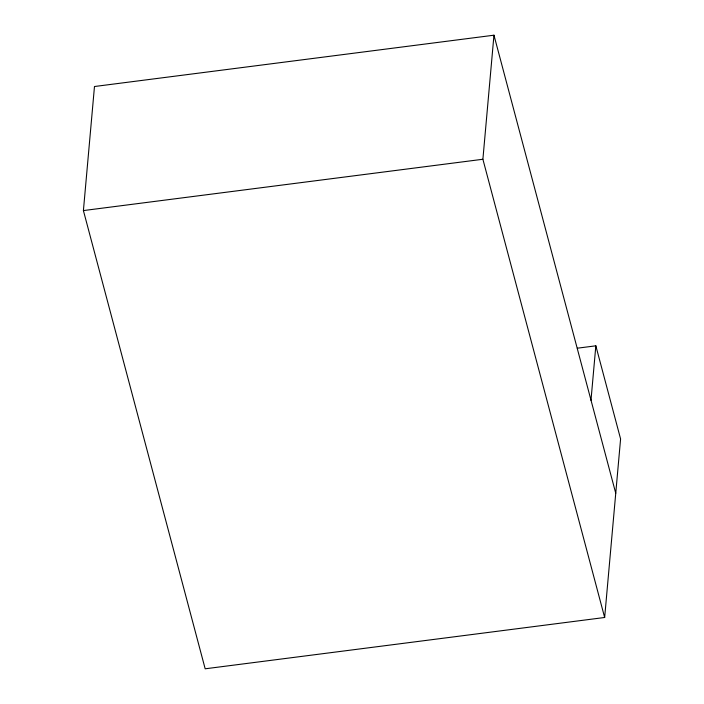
<?xml version="1.0" encoding="UTF-8"?>
<svg xmlns="http://www.w3.org/2000/svg" width="704" height="704" viewBox="0 0 704 704"><rect width="100%" height="100%" fill="white"/><g stroke="black" fill="none" stroke-linecap="round" stroke-linejoin="round"><path stroke-width="1.06" d="M577.342 348.198L595.839 345.822L620.594 438.962L604.657 617.487L205.172 668.8L83.406 210.575L94.477 86.513L493.962 35.2L615.745 493.249M604.657 617.487L482.891 159.262L493.962 35.2M590.982 400.294L595.839 345.822M83.406 210.575L482.891 159.262"/></g></svg>
